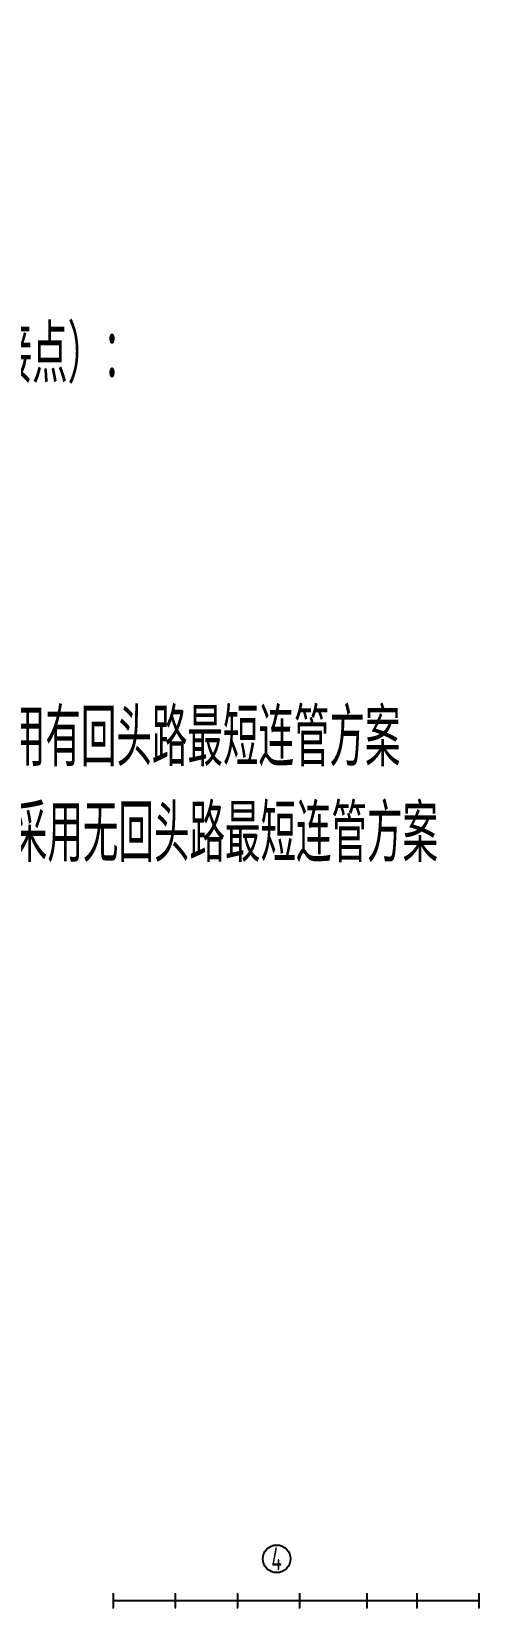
# Model space of a CAD drawing. Header units: millimetres. Extents: x -691095 to 2797013, y -349436 to 2050109.
# Drawn here: x 1338236 to 1377187, y 1024546 to 1161608 of the extents above; entities that cross this region are included whole.
import ezdxf
from ezdxf.enums import TextEntityAlignment as Align

# ---------------------------------------------------------------- set-up
doc = ezdxf.new("R2010")
doc.units = ezdxf.units.MM
doc.header["$LTSCALE"] = 1000
doc.layers.add('E-LITE-LITE', color=3, linetype='Continuous')
doc.layers.add('E-LITE-WIRE', color=4, linetype='Continuous')
doc.layers.add('注释', color=3, linetype='Continuous', plot=False)
doc.styles.add('TH-STYLE3', font='tssdeng.shx', dxfattribs={"width": 0.65, "bigfont": 'tssdchn.shx'})

# ---------------------------------------------------------------- blocks, each defined once
blk = doc.blocks.new('E-BL001-1')
for p, q in [((-6, -0.5), (-6, 0.5)), ((-6, 0), (6, 0)), ((6, -0.5), (6, 0.5))]:
    blk.add_line(p, q)

msp = doc.modelspace()

# ---------------------------------------------------------------- linework, layer by layer
at = {"layer": 'E-LITE-WIRE'}
msp.add_line((1345336.7721, 1025144.29184), (1377136.7721, 1025144.29184, 0.00407), dxfattribs=at)
msp.add_line((1345336.7721, 1025144.29184), (1377136.7721, 1025144.29184, 0.00407), dxfattribs=at)
at = {"layer": '注释'}
msp.add_circle((1359551.47183, 1028776.33295), 1200, dxfattribs=at)

# ---------------------------------------------------------------- block references
at = {"layer": 'E-LITE-LITE', "xscale": 100, "yscale": 100, "zscale": 100, "rotation": 270}
for p in [(1345336.65591, 1025146.12095), (1345336.65591, 1025146.12095), (1350736.65591, 1025146.12095), (1350736.65591, 1025146.12095), (1356136.65591, 1025146.12095), (1356136.65591, 1025146.12095), (1361536.65591, 1025146.12095), (1361536.65591, 1025146.12095), (1367386.65591, 1025146.12095), (1367386.65591, 1025146.12095), (1371736.65591, 1025146.12095), (1371736.65591, 1025146.12095), (1377136.65591, 1025146.12095), (1377136.65591, 1025146.12095)]:
    msp.add_blockref('E-BL001-1', p, dxfattribs=at)

# ---------------------------------------------------------------- texts
at = {"layer": '注释', "style": 'TH-STYLE3', "width": 0.65}
msp.add_text('4', height=2000, dxfattribs=at).set_placement((1359551.47183, 1028776.33295), align=Align.MIDDLE_CENTER)
at = {"layer": '注释', "insert": (1170012.09798, 1161052.37219), "char_height": 5000, "width": 217944.8440812, "attachment_point": 1, "style": 'TH-STYLE3'}
msp.add_mtext('组内连线(方案)^J1． 所有单侧灯组到电箱（起点）最近距离排序（取单侧组所有点位到配电箱的最小值），作为连接到起点连线顺序。\\P2.  连接配电箱到第1条车道线（可能为中间某点）\\P3.  连接第 i 条车道线：从第 i 条线靠近起点的端点与第 i - 1线靠近第 i 条线的端点开始试算回头路（遍历所有连接点）：\\P    3.1 如果存在没有回头路的情况\\P         3.1.1 全部方案没有回头路, 优先选择没有回头路里面连接线最短的情况\\P         3.1.2 部分方案没有回头路\\P^I 3.1.2.1 如果min（选择没有回头路的方案的连接管长)＞min（有回头路的方案连接管长）+5000，则采用有回头路最短连管方案\\P             3.1.2.2 如果min（选择没有回头路的方案的连接管长)≤min（有回头路的方案连接管长）+5000，则采用无回头路最短连管方案\\P    3.2 如果所有方案都有回头路\\P         选取所有方案中回头量最少的方案作为连接方案\\P    3.3 将连接的第 i 条单侧组合并到第 i - 1条单侧组作为新的第 i 条单侧组\\P         ', dxfattribs=at)

doc.saveas('drawing.dxf')
